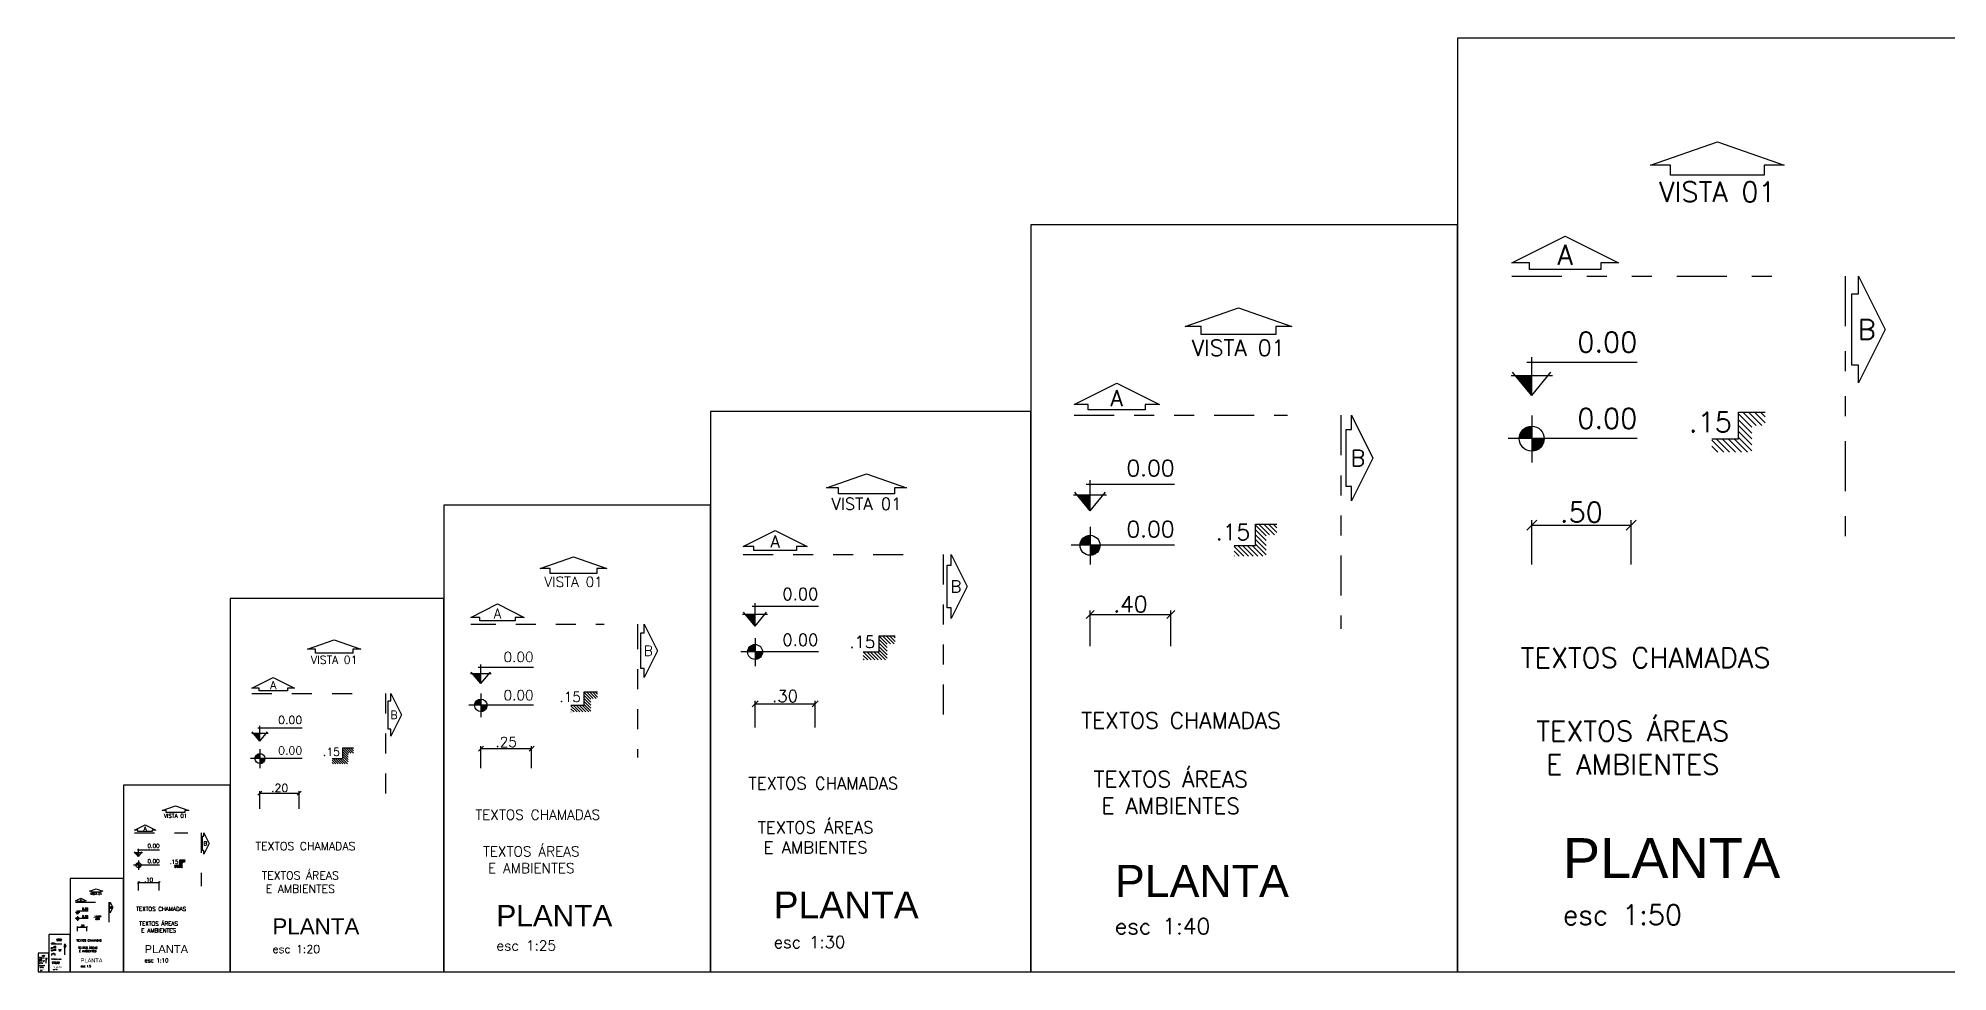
# Model space of a CAD drawing. Header units: millimetres. Extents: x 582 to 770, y 546 to 685.
# Drawn here: x 581.96 to 591.51, y 548.85 to 553.52 of the extents above; entities that cross this region are included whole.
import ezdxf

# ---------------------------------------------------------------- set-up
doc = ezdxf.new("R2010")
doc.units = ezdxf.units.MM
doc.linetypes.add('DIVIDE', pattern=[1.25, 0.5, -0.25, 0, -0.25, 0, -0.25])
for name, color, linetype in [('ARQ-COTAS', 30, 'Continuous'), ('ARQ-LINHACORTE', 3, 'DIVIDE'), ('ARQ-NIVEL', 1, 'Continuous'), ('ARQ-TEXTO2', 2, 'Continuous'), ('ARQ-TEXTO3', 3, 'Continuous'), ('ARQ-TEXTO4', 4, 'Continuous')]:
    doc.layers.add(name, color=color, linetype=linetype)
doc.styles.add('ROMANS', font='romans.shx')
doc.dimstyles.new('1-1', dxfattribs={"dimscale": 0.01, "dimtxt": 0.2, "dimasz": 0.1, "dimexe": 0.05, "dimexo": 0.1, "dimgap": 0.03, "dimtad": 1, "dimzin": 5, "dimdsep": 46, "dimtxsty": 'ROMANS', "dimblk": 'OBLIQUE', "dimcen": 0, "dimclrd": 256, "dimclre": 256, "dimclrt": 2, "dimadec": 0, "dimazin": 0, "dimtfac": 1, "dimtofl": 0, "dimtmove": 2, "dimatfit": 3, "dimfxl": 0.04, "dimtolj": 1, "dimtzin": 1, "dimarcsym": 0})
doc.dimstyles.new('1-10', dxfattribs={"dimscale": 0.1, "dimtxt": 0.2, "dimasz": 0.1, "dimexe": 0.05, "dimexo": 0.1, "dimgap": 0.03, "dimtad": 1, "dimzin": 5, "dimdsep": 46, "dimtxsty": 'ROMANS', "dimblk": 'OBLIQUE', "dimcen": 0, "dimclrd": 256, "dimclre": 256, "dimclrt": 2, "dimadec": 0, "dimazin": 0, "dimtfac": 1, "dimtofl": 0, "dimtmove": 2, "dimatfit": 3, "dimfxl": 0.04, "dimtolj": 1, "dimtzin": 1, "dimarcsym": 0})
doc.dimstyles.new('1-2', dxfattribs={"dimscale": 0.02, "dimtxt": 0.2, "dimasz": 0.1, "dimexe": 0.05, "dimexo": 0.1, "dimgap": 0.03, "dimtad": 1, "dimzin": 5, "dimdsep": 46, "dimtxsty": 'ROMANS', "dimblk": 'OBLIQUE', "dimcen": 0, "dimclrd": 256, "dimclre": 256, "dimclrt": 2, "dimadec": 0, "dimazin": 0, "dimtfac": 1, "dimtofl": 0, "dimtmove": 2, "dimatfit": 3, "dimfxl": 0.04, "dimtolj": 1, "dimtzin": 1, "dimarcsym": 0})
doc.dimstyles.new('1-20', dxfattribs={"dimscale": 0.2, "dimtxt": 0.2, "dimasz": 0.1, "dimexe": 0.05, "dimexo": 0.1, "dimgap": 0.03, "dimtad": 1, "dimzin": 5, "dimdsep": 46, "dimtxsty": 'ROMANS', "dimblk": 'OBLIQUE', "dimcen": 0, "dimclrd": 256, "dimclre": 256, "dimclrt": 2, "dimadec": 0, "dimazin": 0, "dimtfac": 1, "dimtofl": 0, "dimtmove": 2, "dimatfit": 3, "dimfxl": 0.04, "dimtolj": 1, "dimtzin": 1, "dimarcsym": 0})
doc.dimstyles.new('1-25', dxfattribs={"dimscale": 0.25, "dimtxt": 0.2, "dimasz": 0.1, "dimexe": 0.05, "dimexo": 0.1, "dimgap": 0.03, "dimtad": 1, "dimzin": 5, "dimdsep": 46, "dimtxsty": 'ROMANS', "dimblk": 'OBLIQUE', "dimcen": 0, "dimclrd": 256, "dimclre": 256, "dimclrt": 2, "dimadec": 0, "dimazin": 0, "dimtfac": 1, "dimtofl": 0, "dimtmove": 2, "dimatfit": 3, "dimfxl": 0.04, "dimtolj": 1, "dimtzin": 1, "dimarcsym": 0})
doc.dimstyles.new('1-30', dxfattribs={"dimscale": 0.3, "dimtxt": 0.2, "dimasz": 0.1, "dimexe": 0.05, "dimexo": 0.1, "dimgap": 0.03, "dimtad": 1, "dimzin": 5, "dimdsep": 46, "dimtxsty": 'ROMANS', "dimblk": 'OBLIQUE', "dimcen": 0, "dimclrd": 256, "dimclre": 256, "dimclrt": 2, "dimadec": 0, "dimazin": 0, "dimtfac": 1, "dimtofl": 0, "dimtmove": 2, "dimatfit": 3, "dimfxl": 0.04, "dimtolj": 1, "dimtzin": 1, "dimarcsym": 0})
doc.dimstyles.new('1-40', dxfattribs={"dimscale": 0.4, "dimtxt": 0.2, "dimasz": 0.1, "dimexe": 0.05, "dimexo": 0.1, "dimgap": 0.03, "dimtad": 1, "dimzin": 5, "dimdsep": 46, "dimtxsty": 'ROMANS', "dimblk": 'OBLIQUE', "dimcen": 0, "dimclrd": 256, "dimclre": 256, "dimclrt": 2, "dimadec": 0, "dimazin": 0, "dimtfac": 1, "dimtofl": 0, "dimtmove": 2, "dimatfit": 3, "dimfxl": 0.04, "dimtolj": 1, "dimtzin": 1, "dimarcsym": 0})
doc.dimstyles.new('1-5', dxfattribs={"dimscale": 0.05, "dimtxt": 0.2, "dimasz": 0.1, "dimexe": 0.05, "dimexo": 0.1, "dimgap": 0.03, "dimtad": 1, "dimzin": 5, "dimdsep": 46, "dimtxsty": 'ROMANS', "dimblk": 'OBLIQUE', "dimcen": 0, "dimclrd": 256, "dimclre": 256, "dimclrt": 2, "dimadec": 0, "dimazin": 0, "dimtfac": 1, "dimtofl": 0, "dimtmove": 2, "dimatfit": 3, "dimfxl": 0.04, "dimtolj": 1, "dimtzin": 1, "dimarcsym": 0})
doc.dimstyles.new('1-50', dxfattribs={"dimscale": 0.5, "dimtxt": 0.2, "dimasz": 0.1, "dimexe": 0.05, "dimexo": 0.1, "dimgap": 0.03, "dimtad": 1, "dimzin": 5, "dimdsep": 46, "dimtxsty": 'ROMANS', "dimblk": 'OBLIQUE', "dimcen": 0, "dimclrd": 256, "dimclre": 256, "dimclrt": 2, "dimadec": 0, "dimazin": 0, "dimtfac": 1, "dimtofl": 0, "dimtmove": 2, "dimatfit": 3, "dimfxl": 0.04, "dimtolj": 1, "dimtzin": 1, "dimarcsym": 0})

# ---------------------------------------------------------------- blocks, each defined once
blk = doc.blocks.new('_Oblique')
at = {"color": 0, "linetype": 'ByBlock', "lineweight": -2}
blk.add_line((-0.5, -0.5), (0.5, 0.5), dxfattribs=at)
blk = doc.blocks.new('*D6')
at = {"layer": 'ARQ-COTAS', "lineweight": -2}
for p, q in [((589.4285, 550.8859), (589.4285, 551.1074)), ((589.4285, 551.0824), (589.9252, 551.0824)), ((589.9252, 550.8859), (589.9252, 551.1074))]:
    blk.add_line(p, q, dxfattribs=at)
at = {"layer": 'DEFPOINTS', "color": 0}
for p in [(589.9252, 551.0824), (589.4285, 550.8359), (589.9252, 550.8359)]:
    blk.add_point(p, dxfattribs=at)
at = {"layer": 'ARQ-COTAS', "lineweight": -2, "xscale": 0.05, "yscale": 0.05, "zscale": 0.05, "rotation": 180}
blk.add_blockref('_Oblique', (589.4285, 551.0824), dxfattribs=at)
at = {"layer": 'ARQ-COTAS', "lineweight": -2, "xscale": 0.05, "yscale": 0.05, "zscale": 0.05}
blk.add_blockref('_Oblique', (589.9252, 551.0824), dxfattribs=at)
at = {"layer": 'ARQ-COTAS', "color": 2, "insert": (589.6768, 551.1474), "char_height": 0.1, "attachment_point": 5, "style": 'ROMANS'}
blk.add_mtext('\\A1;.50', dxfattribs=at)
blk = doc.blocks.new('A$C4D0E081D')
at = {"layer": 'ARQ-NIVEL'}
h = blk.add_hatch(dxfattribs=at)
h.set_pattern_fill('ANSI31', color=8, scale=0.25, angle=90, style=0)
h.set_pattern_definition([(135, (-18.381433, -69.158416), (-0.022097087, -0.022097087), [])])
h.paths.add_polyline_path([(0.4, 0.3), (0.2, 0.3), (0.2, 0.1), (0, 0.1), (0, 0), (0.3, 0), (0.3, 0.2), (0.4, 0.2)])
at = {"layer": 'ARQ-NIVEL', "color": 2}
blk.add_lwpolyline([(0, 0.1), (0.2, 0.1), (0.2, 0.3), (0.4, 0.3)], dxfattribs=at)
blk = doc.blocks.new('*D7')
at = {"layer": 'ARQ-COTAS', "lineweight": -2}
for p, q in [((587.221, 550.4788), (587.221, 550.656)), ((587.6243, 550.4788), (587.6243, 550.656)), ((587.221, 550.636), (587.6243, 550.636))]:
    blk.add_line(p, q, dxfattribs=at)
at = {"layer": 'DEFPOINTS', "color": 0}
for p in [(587.6243, 550.636), (587.221, 550.4388), (587.6243, 550.4388)]:
    blk.add_point(p, dxfattribs=at)
at = {"layer": 'ARQ-COTAS', "lineweight": -2, "xscale": 0.04000000000000001, "yscale": 0.04000000000000001, "zscale": 0.04000000000000001, "rotation": 180}
blk.add_blockref('_Oblique', (587.221, 550.636), dxfattribs=at)
at = {"layer": 'ARQ-COTAS', "lineweight": -2, "xscale": 0.04000000000000001, "yscale": 0.04000000000000001, "zscale": 0.04000000000000001}
blk.add_blockref('_Oblique', (587.6243, 550.636), dxfattribs=at)
at = {"layer": 'ARQ-COTAS', "color": 2, "insert": (587.4226, 550.688), "char_height": 0.08, "attachment_point": 5, "style": 'ROMANS'}
blk.add_mtext('\\A1;.40', dxfattribs=at)
blk = doc.blocks.new('*D8')
at = {"layer": 'ARQ-COTAS', "lineweight": -2}
for p, q in [((585.5468, 550.0717), (585.5468, 550.2046)), ((585.5468, 550.1896), (585.8468, 550.1896)), ((585.8468, 550.0717), (585.8468, 550.2046))]:
    blk.add_line(p, q, dxfattribs=at)
at = {"layer": 'DEFPOINTS', "color": 0}
for p in [(585.8468, 550.1896), (585.5468, 550.0417), (585.8468, 550.0417)]:
    blk.add_point(p, dxfattribs=at)
at = {"layer": 'ARQ-COTAS', "lineweight": -2, "xscale": 0.03, "yscale": 0.03, "zscale": 0.03, "rotation": 180}
blk.add_blockref('_Oblique', (585.5468, 550.1896), dxfattribs=at)
at = {"layer": 'ARQ-COTAS', "lineweight": -2, "xscale": 0.03, "yscale": 0.03, "zscale": 0.03}
blk.add_blockref('_Oblique', (585.8468, 550.1896), dxfattribs=at)
at = {"layer": 'ARQ-COTAS', "color": 2, "insert": (585.6968, 550.2286), "char_height": 0.06, "attachment_point": 5, "style": 'ROMANS'}
blk.add_mtext('\\A1;.30', dxfattribs=at)
blk = doc.blocks.new('*D9')
at = {"layer": 'ARQ-COTAS', "lineweight": -2}
for p, q in [((584.1764, 549.8681), (584.1764, 549.9789)), ((584.1764, 549.9664), (584.4297, 549.9664)), ((584.4297, 549.8681), (584.4297, 549.9789))]:
    blk.add_line(p, q, dxfattribs=at)
at = {"layer": 'DEFPOINTS', "color": 0}
for p in [(584.4297, 549.9664), (584.1764, 549.8431), (584.4297, 549.8431)]:
    blk.add_point(p, dxfattribs=at)
at = {"layer": 'ARQ-COTAS', "lineweight": -2, "xscale": 0.025, "yscale": 0.025, "zscale": 0.025, "rotation": 180}
blk.add_blockref('_Oblique', (584.1764, 549.9664), dxfattribs=at)
at = {"layer": 'ARQ-COTAS', "lineweight": -2, "xscale": 0.025, "yscale": 0.025, "zscale": 0.025}
blk.add_blockref('_Oblique', (584.4297, 549.9664), dxfattribs=at)
at = {"layer": 'ARQ-COTAS', "color": 2, "insert": (584.303, 549.9989), "char_height": 0.05, "attachment_point": 5, "style": 'ROMANS'}
blk.add_mtext('\\A1;.25', dxfattribs=at)
blk = doc.blocks.new('*D10')
at = {"layer": 'ARQ-COTAS', "lineweight": -2}
for p, q in [((583.0726, 549.6646), (583.0726, 549.7532)), ((583.0726, 549.7432), (583.2693, 549.7432)), ((583.2693, 549.6646), (583.2693, 549.7532))]:
    blk.add_line(p, q, dxfattribs=at)
at = {"layer": 'DEFPOINTS', "color": 0}
for p in [(583.2693, 549.7432), (583.0726, 549.6446), (583.2693, 549.6446)]:
    blk.add_point(p, dxfattribs=at)
at = {"layer": 'ARQ-COTAS', "lineweight": -2, "xscale": 0.02, "yscale": 0.02, "zscale": 0.02, "rotation": 180}
blk.add_blockref('_Oblique', (583.0726, 549.7432), dxfattribs=at)
at = {"layer": 'ARQ-COTAS', "lineweight": -2, "xscale": 0.02, "yscale": 0.02, "zscale": 0.02}
blk.add_blockref('_Oblique', (583.2693, 549.7432), dxfattribs=at)
at = {"layer": 'ARQ-COTAS', "color": 2, "insert": (583.171, 549.7692), "char_height": 0.04, "attachment_point": 5, "style": 'ROMANS'}
blk.add_mtext('\\A1;.20', dxfattribs=at)
blk = doc.blocks.new('*D11')
at = {"layer": 'ARQ-COTAS', "lineweight": -2}
for p, q in [((582.4651, 549.2575), (582.4651, 549.3018)), ((582.4651, 549.2968), (582.5684, 549.2968)), ((582.5684, 549.2575), (582.5684, 549.3018))]:
    blk.add_line(p, q, dxfattribs=at)
at = {"layer": 'DEFPOINTS', "color": 0}
for p in [(582.4651, 549.2475), (582.5684, 549.2968), (582.5684, 549.2475)]:
    blk.add_point(p, dxfattribs=at)
at = {"layer": 'ARQ-COTAS', "lineweight": -2, "xscale": 0.01, "yscale": 0.01, "zscale": 0.01, "rotation": 180}
blk.add_blockref('_Oblique', (582.4651, 549.2968), dxfattribs=at)
at = {"layer": 'ARQ-COTAS', "lineweight": -2, "xscale": 0.01, "yscale": 0.01, "zscale": 0.01}
blk.add_blockref('_Oblique', (582.5684, 549.2968), dxfattribs=at)
at = {"layer": 'ARQ-COTAS', "color": 2, "insert": (582.5168, 549.3098), "char_height": 0.02, "attachment_point": 5, "style": 'ROMANS'}
blk.add_mtext('\\A1;.10', dxfattribs=at)
blk = doc.blocks.new('*D12')
at = {"layer": 'ARQ-COTAS', "lineweight": -2}
for p, q in [((582.1614, 549.0539), (582.1614, 549.0761)), ((582.1614, 549.0736), (582.208, 549.0736)), ((582.208, 549.0539), (582.208, 549.0761))]:
    blk.add_line(p, q, dxfattribs=at)
at = {"layer": 'DEFPOINTS', "color": 0}
for p in [(582.1614, 549.0489), (582.208, 549.0736), (582.208, 549.0489)]:
    blk.add_point(p, dxfattribs=at)
at = {"layer": 'ARQ-COTAS', "lineweight": -2, "xscale": 0.005000000000000001, "yscale": 0.005000000000000001, "zscale": 0.005000000000000001, "rotation": 180}
blk.add_blockref('_Oblique', (582.1614, 549.0736), dxfattribs=at)
at = {"layer": 'ARQ-COTAS', "lineweight": -2, "xscale": 0.005000000000000001, "yscale": 0.005000000000000001, "zscale": 0.005000000000000001}
blk.add_blockref('_Oblique', (582.208, 549.0736), dxfattribs=at)
at = {"layer": 'ARQ-COTAS', "color": 2, "insert": (582.1847, 549.0801), "char_height": 0.01, "attachment_point": 5, "style": 'ROMANS'}
blk.add_mtext('\\A1;.05', dxfattribs=at)
blk = doc.blocks.new('*D13')
at = {"layer": 'ARQ-COTAS', "lineweight": -2}
for p, q in [((582.0324, 548.9318), (582.0324, 548.9407)), ((582.0324, 548.9397), (582.0491, 548.9397)), ((582.0491, 548.9318), (582.0491, 548.9407))]:
    blk.add_line(p, q, dxfattribs=at)
at = {"layer": 'DEFPOINTS', "color": 0}
for p in [(582.0491, 548.9397), (582.0324, 548.9298), (582.0491, 548.9298)]:
    blk.add_point(p, dxfattribs=at)
at = {"layer": 'ARQ-COTAS', "lineweight": -2, "xscale": 0.002, "yscale": 0.002, "zscale": 0.002, "rotation": 180}
blk.add_blockref('_Oblique', (582.0324, 548.9397), dxfattribs=at)
at = {"layer": 'ARQ-COTAS', "lineweight": -2, "xscale": 0.002, "yscale": 0.002, "zscale": 0.002}
blk.add_blockref('_Oblique', (582.0491, 548.9397), dxfattribs=at)
at = {"layer": 'ARQ-COTAS', "color": 2, "insert": (582.0408, 548.9423), "char_height": 0.004, "attachment_point": 5, "style": 'ROMANS'}
blk.add_mtext('\\A1;.02', dxfattribs=at)
blk = doc.blocks.new('*D14')
at = {"layer": 'ARQ-COTAS', "lineweight": -2}
for p, q in [((581.9717, 548.8911), (581.9717, 548.8955)), ((581.9717, 548.895), (581.985, 548.895)), ((581.985, 548.8911), (581.985, 548.8955))]:
    blk.add_line(p, q, dxfattribs=at)
at = {"layer": 'DEFPOINTS', "color": 0}
for p in [(581.9717, 548.8901), (581.985, 548.895), (581.985, 548.8901)]:
    blk.add_point(p, dxfattribs=at)
at = {"layer": 'ARQ-COTAS', "lineweight": -2, "xscale": 0.001, "yscale": 0.001, "zscale": 0.001, "rotation": 180}
blk.add_blockref('_Oblique', (581.9717, 548.895), dxfattribs=at)
at = {"layer": 'ARQ-COTAS', "lineweight": -2, "xscale": 0.001, "yscale": 0.001, "zscale": 0.001}
blk.add_blockref('_Oblique', (581.985, 548.895), dxfattribs=at)
at = {"layer": 'ARQ-COTAS', "color": 2, "insert": (581.9784, 548.8963), "char_height": 0.002, "attachment_point": 5, "style": 'ROMANS'}
blk.add_mtext('\\A1;.01', dxfattribs=at)
blk = doc.blocks.new('nivel planta')
at = {"layer": 'ARQ-NIVEL', "color": 1}
for p, q in [((-0.791, 0.174), (-0.791, -0.179)), ((0, 0), (-0.969, 0)), ((-0.884, 0.007), (-0.791, 0.007)), ((-0.883, 0.015), (-0.791, 0.015)), ((-0.882, 0.023), (-0.791, 0.023)), ((-0.88, 0.03), (-0.791, 0.03)), ((-0.876, 0.038), (-0.791, 0.038)), ((-0.873, 0.046), (-0.791, 0.046)), ((-0.868, 0.054), (-0.791, 0.054)), ((-0.861, 0.062), (-0.791, 0.062)), ((-0.854, 0.069), (-0.791, 0.069)), ((-0.844, 0.077), (-0.791, 0.077)), ((-0.83, 0.085), (-0.791, 0.085)), ((-0.791, -0.001), (-0.697, -0.001)), ((-0.791, -0.009), (-0.698, -0.009)), ((-0.791, -0.016), (-0.699, -0.016)), ((-0.791, -0.024), (-0.7, -0.024)), ((-0.791, -0.032), (-0.703, -0.032)), ((-0.791, -0.04), (-0.706, -0.04)), ((-0.791, -0.048), (-0.71, -0.048)), ((-0.791, -0.056), (-0.715, -0.056)), ((-0.791, -0.063), (-0.722, -0.063)), ((-0.791, -0.071), (-0.73, -0.071)), ((-0.791, -0.079), (-0.74, -0.079)), ((-0.791, -0.087), (-0.755, -0.087))]:
    blk.add_line(p, q, dxfattribs=at)
blk.add_circle((-0.791, 0), 0.0937, dxfattribs=at)
blk = doc.blocks.new('nivel corte')
at = {"color": 1}
for p, q in [((0, 0), (0, 0.287)), ((-0.155, 0.15), (0.155, 0.15)), ((0, 0), (-0.144, 0.174)), ((-0.038, 0.249), (0.791, 0.249)), ((0, 0), (0.144, 0.174)), ((0, 0.141), (-0.117, 0.141)), ((0, 0.131), (-0.109, 0.131)), ((0, 0.122), (-0.101, 0.122)), ((0, 0.113), (-0.093, 0.113)), ((0, 0.103), (-0.086, 0.103)), ((0, 0.094), (-0.078, 0.094)), ((0, 0.084), (-0.07, 0.084)), ((0, 0.075), (-0.062, 0.075)), ((0, 0.066), (-0.054, 0.066)), ((0, 0.056), (-0.047, 0.056)), ((0, 0.047), (-0.039, 0.047)), ((0, 0.038), (-0.031, 0.038)), ((0, 0.028), (-0.023, 0.028)), ((0, 0.019), (-0.016, 0.019)), ((0, 0.009), (-0.008, 0.009))]:
    blk.add_line(p, q, dxfattribs=at)

msp = doc.modelspace()

# ---------------------------------------------------------------- linework, layer by layer
for points in [[(589.0576, 548.8504), (591.7243, 548.8504), (591.7243, 553.5171), (589.0576, 553.5171)], [(586.9243, 548.8504), (589.0576, 548.8504), (589.0576, 552.5837), (586.9243, 552.5837)], [(585.3243, 548.8504), (586.9243, 548.8504), (586.9243, 551.6504), (585.3243, 551.6504)], [(583.9909, 548.8504), (585.3243, 548.8504), (585.3243, 551.1837), (583.9909, 551.1837)], [(582.9243, 548.8504), (583.9909, 548.8504), (583.9909, 550.7171), (582.9243, 550.7171)], [(582.3909, 548.8504), (582.9243, 548.8504), (582.9243, 549.7837), (582.3909, 549.7837)], [(582.1243, 548.8504), (582.3909, 548.8504), (582.3909, 549.3171), (582.1243, 549.3171)], [(582.0176, 548.8504), (582.1243, 548.8504), (582.1243, 549.0371), (582.0176, 549.0371)], [(581.9643, 548.8504), (582.0176, 548.8504), (582.0176, 548.9437), (581.9643, 548.9437)]]:
    msp.add_lwpolyline(points, close=True)
at = {"layer": 'ARQ-LINHACORTE', "ltscale": 0.5}
for p, q in [((589.3285, 552.3274), (590.6618, 552.3274)), ((590.9952, 552.3274), (590.9952, 550.994))]:
    msp.add_line(p, q, dxfattribs=at)
at = {"layer": 'ARQ-LINHACORTE', "ltscale": 0.4}
for p, q in [((587.141, 551.632), (588.2076, 551.632)), ((588.4743, 551.632), (588.4743, 550.5653))]:
    msp.add_line(p, q, dxfattribs=at)
at = {"layer": 'ARQ-LINHACORTE', "ltscale": 0.3}
for p, q in [((585.4868, 550.9366), (586.2868, 550.9366)), ((586.4868, 550.9366), (586.4868, 550.1366))]:
    msp.add_line(p, q, dxfattribs=at)
at = {"layer": 'ARQ-LINHACORTE', "ltscale": 0.25}
for p, q in [((584.1264, 550.5889), (584.793, 550.5889)), ((584.9597, 550.5889), (584.9597, 549.9222))]:
    msp.add_line(p, q, dxfattribs=at)
at = {"layer": 'ARQ-LINHACORTE', "ltscale": 0.2}
for p, q in [((583.0326, 550.2412), (583.566, 550.2412)), ((583.6993, 550.2412), (583.6993, 549.7078))]:
    msp.add_line(p, q, dxfattribs=at)
at = {"layer": 'ARQ-LINHACORTE', "ltscale": 0.1}
for p, q in [((582.4451, 549.5458), (582.7118, 549.5458)), ((582.7784, 549.5458), (582.7784, 549.2791))]:
    msp.add_line(p, q, dxfattribs=at)
at = {"layer": 'ARQ-LINHACORTE', "ltscale": 0.05}
for p, q in [((582.1514, 549.1981), (582.2847, 549.1981)), ((582.318, 549.1981), (582.318, 549.0648))]:
    msp.add_line(p, q, dxfattribs=at)
at = {"layer": 'ARQ-LINHACORTE', "ltscale": 0.02}
for p, q in [((582.0284, 548.9895), (582.0818, 548.9895)), ((582.0951, 548.9895), (582.0951, 548.9361))]:
    msp.add_line(p, q, dxfattribs=at)
at = {"layer": 'ARQ-LINHACORTE', "ltscale": 0.01}
for p, q in [((581.9697, 548.9199), (581.9964, 548.9199)), ((582.003, 548.9199), (582.003, 548.8933))]:
    msp.add_line(p, q, dxfattribs=at)
at = {"layer": 'ARQ-LINHACORTE', "linetype": 'ByBlock'}
for points in [[(590.5892, 552.8322), (590.1226, 552.8322), (590.1226, 552.8822), (590.0226, 552.8822), (590.3559, 552.9989), (590.6892, 552.8822), (590.5892, 552.8822), (590.5892, 552.8322)], [(589.7729, 552.3607), (589.4174, 552.3607), (589.4174, 552.394), (589.3285, 552.394), (589.5952, 552.5274), (589.8618, 552.394), (589.7729, 552.394), (589.7729, 552.3607)], [(591.0285, 551.8829), (591.0285, 552.2385), (591.0618, 552.2385), (591.0618, 552.3274), (591.1952, 552.0607), (591.0618, 551.794), (591.0618, 551.8829), (591.0285, 551.8829)], [(588.1496, 552.0359), (587.7763, 552.0359), (587.7763, 552.0759), (587.6963, 552.0759), (587.9629, 552.1692), (588.2296, 552.0759), (588.1496, 552.0759), (588.1496, 552.0359)], [(587.4965, 551.6586), (587.2121, 551.6586), (587.2121, 551.6853), (587.141, 551.6853), (587.3543, 551.792), (587.5676, 551.6853), (587.4965, 551.6853), (587.4965, 551.6586)], [(588.501, 551.2764), (588.501, 551.5609), (588.5276, 551.5609), (588.5276, 551.632), (588.6343, 551.4186), (588.5276, 551.2053), (588.5276, 551.2764), (588.501, 551.2764)], [(586.2433, 551.2395), (585.9633, 551.2395), (585.9633, 551.2695), (585.9033, 551.2695), (586.1033, 551.3395), (586.3033, 551.2695), (586.2433, 551.2695), (586.2433, 551.2395)], [(585.7535, 550.9566), (585.5401, 550.9566), (585.5401, 550.9766), (585.4868, 550.9766), (585.6468, 551.0566), (585.8068, 550.9766), (585.7535, 550.9766), (585.7535, 550.9566)], [(584.7568, 550.8413), (584.5234, 550.8413), (584.5234, 550.8663), (584.4734, 550.8663), (584.6401, 550.9246), (584.8068, 550.8663), (584.7568, 550.8663), (584.7568, 550.8413)], [(586.5068, 550.6699), (586.5068, 550.8832), (586.5268, 550.8832), (586.5268, 550.9366), (586.6068, 550.7766), (586.5268, 550.6166), (586.5268, 550.6699), (586.5068, 550.6699)], [(584.3486, 550.6055), (584.1708, 550.6055), (584.1708, 550.6222), (584.1264, 550.6222), (584.2597, 550.6889), (584.393, 550.6222), (584.3486, 550.6222), (584.3486, 550.6055)], [(584.9764, 550.3667), (584.9764, 550.5444), (584.993, 550.5444), (584.993, 550.5889), (585.0597, 550.4555), (584.993, 550.3222), (584.993, 550.3667), (584.9764, 550.3667)], [(583.5369, 550.4431), (583.3503, 550.4431), (583.3503, 550.4631), (583.3103, 550.4631), (583.4436, 550.5098), (583.5769, 550.4631), (583.5369, 550.4631), (583.5369, 550.4431)], [(583.2104, 550.2545), (583.0682, 550.2545), (583.0682, 550.2678), (583.0326, 550.2678), (583.1393, 550.3212), (583.246, 550.2678), (583.2104, 550.2678), (583.2104, 550.2545)], [(583.7126, 550.0634), (583.7126, 550.2056), (583.726, 550.2056), (583.726, 550.2412), (583.7793, 550.1345), (583.726, 550.0278), (583.726, 550.0634), (583.7126, 550.0634)], [(582.6973, 549.6468), (582.6039, 549.6468), (582.6039, 549.6568), (582.5839, 549.6568), (582.6506, 549.6801), (582.7173, 549.6568), (582.6973, 549.6568), (582.6973, 549.6468)], [(582.534, 549.5525), (582.4629, 549.5525), (582.4629, 549.5591), (582.4451, 549.5591), (582.4984, 549.5858), (582.5518, 549.5591), (582.534, 549.5591), (582.534, 549.5525)], [(582.7851, 549.4569), (582.7851, 549.528), (582.7918, 549.528), (582.7918, 549.5458), (582.8184, 549.4925), (582.7918, 549.4391), (582.7918, 549.4569), (582.7851, 549.4569)], [(582.2774, 549.2486), (582.2308, 549.2486), (582.2308, 549.2536), (582.2208, 549.2536), (582.2541, 549.2652), (582.2874, 549.2536), (582.2774, 549.2536), (582.2774, 549.2486)], [(582.1958, 549.2014), (582.1602, 549.2014), (582.1602, 549.2048), (582.1514, 549.2048), (582.178, 549.2181), (582.2047, 549.2048), (582.1958, 549.2048), (582.1958, 549.2014)], [(582.3214, 549.1536), (582.3214, 549.1892), (582.3247, 549.1892), (582.3247, 549.1981), (582.338, 549.1714), (582.3247, 549.1448), (582.3247, 549.1536), (582.3214, 549.1536)], [(582.0462, 548.9908), (582.032, 548.9908), (582.032, 548.9921), (582.0284, 548.9921), (582.0391, 548.9975), (582.0498, 548.9921), (582.0462, 548.9921), (582.0462, 548.9908)], [(582.0789, 549.0097), (582.0602, 549.0097), (582.0602, 549.0117), (582.0562, 549.0117), (582.0695, 549.0163), (582.0829, 549.0117), (582.0789, 549.0117), (582.0789, 549.0097)], [(582.0964, 548.9717), (582.0964, 548.9859), (582.0978, 548.9859), (582.0978, 548.9895), (582.1031, 548.9788), (582.0978, 548.9681), (582.0978, 548.9717), (582.0964, 548.9717)], [(581.9786, 548.9206), (581.9715, 548.9206), (581.9715, 548.9213), (581.9697, 548.9213), (581.975, 548.9239), (581.9804, 548.9213), (581.9786, 548.9213), (581.9786, 548.9206)], [(581.9949, 548.93), (581.9856, 548.93), (581.9856, 548.931), (581.9836, 548.931), (581.9902, 548.9334), (581.9969, 548.931), (581.9949, 548.931), (581.9949, 548.93)], [(582.0037, 548.911), (582.0037, 548.9182), (582.0044, 548.9182), (582.0044, 548.9199), (582.007, 548.9146), (582.0044, 548.9093), (582.0044, 548.911), (582.0037, 548.911)]]:
    msp.add_lwpolyline(points, dxfattribs=at)

# ---------------------------------------------------------------- block references
at = {"layer": 'ARQ-NIVEL'}
for name, p, xscale, yscale, zscale in [('nivel corte', (589.4285, 551.7311), 0.6666666000000134, 0.6666666000000134, 0.6666666), ('nivel planta', (589.9557, 551.5153), 0.6666666000000134, 0.6666666000000134, 0.6666666), ('A$C4D0E081D', (590.3285, 551.4481), 0.6666666650000082, 0.6666666650000082, 0.666666665), ('nivel corte', (587.221, 551.155), 0.5333333319999838, 0.5333333319999838, 0.5333333319999838), ('nivel planta', (587.6428, 550.9823), 0.5333333319999838, 0.5333333319999838, 0.5333333319999838), ('A$C4D0E081D', (587.941, 550.9285), 0.5333333319999838, 0.5333333319999838, 0.5333333320000001), ('nivel corte', (585.5468, 550.5788), 0.3999999600000024, 0.3999999600000024, 0.39999996), ('nivel planta', (585.8631, 550.4493), 0.3999999600000024, 0.3999999600000024, 0.39999996), ('A$C4D0E081D', (586.0868, 550.409), 0.399999998999931, 0.399999998999931, 0.399999999), ('nivel corte', (584.1764, 550.2908), 0.3333332999999925, 0.3333332999999925, 0.3333333), ('nivel planta', (584.44, 550.1828), 0.3333332999999925, 0.3333332999999925, 0.3333333), ('A$C4D0E081D', (584.6264, 550.1492), 0.3333333324999899, 0.3333333324999899, 0.3333333325), ('nivel corte', (583.0726, 550.0027), 0.2666666399999826, 0.2666666399999826, 0.26666664), ('nivel planta', (583.2835, 549.9163), 0.2666666399999826, 0.2666666399999826, 0.26666664), ('A$C4D0E081D', (583.4326, 549.8895), 0.2666666660000487, 0.2666666660000487, 0.2666666660000001), ('nivel corte', (582.4651, 549.4265), 0.1333333200000197, 0.1333333200000197, 0.13333332), ('nivel planta', (582.5706, 549.3834), 0.1333333200000197, 0.1333333200000197, 0.13333332), ('A$C4D0E081D', (582.6451, 549.3699), 0.1333333330000244, 0.1333333330000244, 0.133333333), ('nivel planta', (582.2141, 549.1169), 0.06666666000000987, 0.06666666000000987, 0.06666666), ('nivel corte', (582.1614, 549.1385), 0.06666666000000987, 0.06666666000000987, 0.06666666), ('A$C4D0E081D', (582.2514, 549.1102), 0.06666666649994113, 0.06666666649994113, 0.06666666650000001), ('nivel planta', (582.0535, 548.957), 0.02666666400000395, 0.02666666400000395, 0.026666664), ('nivel corte', (582.0324, 548.9656), 0.02666666400000395, 0.02666666400000395, 0.026666664), ('A$C4D0E081D', (582.0684, 548.9543), 0.02666666659996508, 0.02666666659996508, 0.02666666660000001), ('nivel planta', (581.9822, 548.9037), 0.01333333200000197, 0.01333333200000197, 0.013333332), ('nivel corte', (581.9717, 548.908), 0.01333333200000197, 0.01333333200000197, 0.013333332), ('A$C4D0E081D', (581.9897, 548.9023), 0.01333333329998254, 0.01333333329998254, 0.0133333333)]:
    msp.add_blockref(name, p, dxfattribs=dict(at, xscale=xscale, yscale=yscale, zscale=zscale))

# ---------------------------------------------------------------- texts
at = {"layer": 'ARQ-LINHACORTE', "color": 2, "style": 'ROMANS'}
for s, insert, char_height, attachment_point in [('VISTA 01', (590.3559, 552.7989), 0.1, 2), ('A', (589.5952, 552.434), 0.1, 5), ('B', (591.1018, 552.0607), 0.1, 5), ('VISTA 01', (587.9629, 552.0092), 0.08, 2), ('A', (587.3543, 551.7173), 0.08, 5), ('B', (588.5596, 551.4186), 0.08, 5), ('VISTA 01', (586.1033, 551.2195), 0.06, 2), ('A', (585.6468, 551.0006), 0.06, 5), ('VISTA 01', (584.6401, 550.8246), 0.05, 2), ('B', (586.5508, 550.7766), 0.06, 5), ('A', (584.2597, 550.6422), 0.05, 5), ('B', (585.013, 550.4555), 0.05, 5), ('VISTA 01', (583.4436, 550.4298), 0.04, 2), ('A', (583.1393, 550.2838), 0.04, 5), ('B', (583.742, 550.1345), 0.04, 5), ('VISTA 01', (582.6506, 549.6401), 0.02, 2), ('A', (582.4984, 549.5671), 0.02, 5), ('B', (582.7998, 549.4925), 0.02, 5), ('VISTA 01', (582.2541, 549.2452), 0.01, 2), ('A', (582.178, 549.2088), 0.01, 5), ('B', (582.3287, 549.1714), 0.01, 5), ('A', (582.0391, 548.9937), 0.004, 5), ('VISTA 01', (582.0695, 549.0083), 0.004, 2), ('B', (582.0994, 548.9788), 0.004, 5), ('A', (581.975, 548.9221), 0.002, 5), ('VISTA 01', (581.9902, 548.9294), 0.002, 2), ('B', (582.0052, 548.9146), 0.002, 5)]:
    msp.add_mtext(s, dxfattribs=dict(at, insert=insert, char_height=char_height, attachment_point=attachment_point))
at = {"layer": 'ARQ-NIVEL', "color": 2, "attachment_point": 9, "style": 'ROMANS'}
for s, insert, char_height in [('0.00', (589.956, 551.9477), 0.1), ('0.00', (589.956, 551.566), 0.1), ('.15', (590.4285, 551.5481), 0.1), ('0.00', (587.643, 551.3282), 0.08), ('0.00', (587.643, 551.0229), 0.08), ('.15', (588.021, 551.0085), 0.08), ('0.00', (585.8633, 550.7088), 0.06), ('0.00', (585.8633, 550.4798), 0.06), ('.15', (586.1468, 550.469), 0.06), ('0.00', (584.4401, 550.399), 0.05), ('0.00', (584.4401, 550.2082), 0.05), ('.15', (584.6764, 550.1992), 0.05), ('0.00', (583.2836, 550.0893), 0.04), ('0.00', (583.2836, 549.9367), 0.04), ('.15', (583.4726, 549.9295), 0.04), ('0.00', (582.5706, 549.4698), 0.02), ('0.00', (582.5706, 549.3935), 0.02), ('.15', (582.6651, 549.3899), 0.02), ('0.00', (582.2141, 549.1601), 0.01), ('0.00', (582.2141, 549.122), 0.01), ('.15', (582.2614, 549.1202), 0.01), ('0.00', (582.0535, 548.9743), 0.004), ('0.00', (582.0535, 548.959), 0.004), ('.15', (582.0724, 548.9583), 0.004), ('0.00', (581.9822, 548.9123), 0.002), ('0.00', (581.9822, 548.9047), 0.002), ('.15', (581.9917, 548.9043), 0.002)]:
    msp.add_mtext(s, dxfattribs=dict(at, insert=insert, char_height=char_height))
at = {"layer": 'ARQ-TEXTO2', "attachment_point": 1, "style": 'ROMANS'}
for insert, char_height in [((589.3735, 550.4706), 0.1), ((587.177, 550.1466), 0.08), ((585.5138, 549.8225), 0.06), ((584.1489, 549.6605), 0.05), ((583.0506, 549.4985), 0.04), ((582.4541, 549.1744), 0.02), ((582.1559, 549.0124), 0.01), ((581.9706, 548.8828), 0.002), ((582.0302, 548.9152), 0.004)]:
    msp.add_mtext('TEXTOS CHAMADAS', dxfattribs=dict(at, insert=insert, char_height=char_height))
at = {"layer": 'ARQ-TEXTO3', "attachment_point": 5, "style": 'ROMANS'}
for insert, char_height in [((589.9325, 549.9703), 0.1), ((587.6242, 549.7463), 0.08), ((585.8492, 549.5223), 0.06), ((584.4284, 549.4104), 0.05), ((583.2742, 549.2984), 0.04), ((582.5659, 549.0744), 0.02), ((582.2118, 548.9624), 0.01), ((581.9818, 548.8728), 0.002), ((582.0526, 548.8952), 0.004)]:
    msp.add_mtext('TEXTOS ÁREAS\\PE AMBIENTES', dxfattribs=dict(at, insert=insert, char_height=char_height))
at = {"layer": 'ARQ-TEXTO4', "attachment_point": 1, "style": 'ROMANS'}
for s, insert, char_height in [('{\\fArial|b0|i0|c238|p34;\\H2x;\\C4;PLANTA\\Fromans|c0;\\H0.6666x;\\P\\H0.7501x;\\C2;esc 1:50}', (589.5838, 549.5185), 0.1), ('{\\fArial|b0|i0|c238|p34;\\H2x;\\C4;PLANTA\\Fromans|c0;\\H0.6666x;\\P\\H0.7501x;\\C2;esc 1:40}', (587.3452, 549.3849), 0.08), ('{\\fArial|b0|i0|c238|p34;\\H2.222x;\\C4;PLANTA\\Fromans|c0;\\H0.6x;\\P\\H0.7501x;\\C2;esc 1:30}', (585.64, 549.2512), 0.06), ('{\\fArial|b0|i0|c238|p34;\\H2.133x;\\C4;PLANTA\\Fromans|c0;\\H0.6247x;\\P\\H0.7505x;\\C2;esc 1:25}', (584.254, 549.1844), 0.05), ('{\\fArial|b0|i0|c238|p34;\\H2x;\\C4;PLANTA\\Fromans|c0;\\H0.6666x;\\P\\H0.7501x;\\C2;esc 1:20}', (583.1347, 549.1176), 0.04), ('{\\fArial|b0|i0|c238|p34;\\H2x;\\C4;PLANTA\\Fromans|c0;\\H0.6666x;\\P\\H0.7501x;\\C2;esc 1:10}', (582.4962, 548.984), 0.02), ('{\\fArial|b0|i0|c238|p34;\\H2x;\\C4;PLANTA\\Fromans|c0;\\H0.6666x;\\P\\H0.7501x;\\C2;esc 1:1}', (581.9748, 548.8638), 0.002), ('{\\fArial|b0|i0|c238|p34;\\H2x;\\C4;PLANTA\\Fromans|c0;\\H0.6666x;\\P\\H0.7501x;\\C2;esc 1:2}', (582.0386, 548.8771), 0.004), ('{\\fArial|b0|i0|c238|p34;\\H2x;\\C4;PLANTA\\Fromans|c0;\\H0.6666x;\\P\\H0.7501x;\\C2;esc 1:5}', (582.1769, 548.9172), 0.01)]:
    msp.add_mtext(s, dxfattribs=dict(at, insert=insert, char_height=char_height))

# ---------------------------------------------------------------- dimensions: what is measured, and where the dimension line sits
at = {"layer": 'ARQ-COTAS'}
for base, p1, p2, dimstyle, picture, middle in [((589.9252, 551.0824), (589.4285, 550.8359), (589.9252, 550.8359), '1-50', '*D6', (589.6768, 551.1474)), ((587.6243, 550.636), (587.221, 550.4388), (587.6243, 550.4388), '1-40', '*D7', (587.4226, 550.688)), ((585.8468, 550.1896), (585.5468, 550.0417), (585.8468, 550.0417), '1-30', '*D8', (585.6968, 550.2286)), ((584.4297, 549.9664), (584.1764, 549.8431), (584.4297, 549.8431), '1-25', '*D9', (584.303, 549.9989)), ((583.2693, 549.7432), (583.0726, 549.6446), (583.2693, 549.6446), '1-20', '*D10', (583.171, 549.7692)), ((582.5684, 549.2968), (582.4651, 549.2475), (582.5684, 549.2475), '1-10', '*D11', (582.5168, 549.3098)), ((582.208, 549.0736), (582.1614, 549.0489), (582.208, 549.0489), '1-5', '*D12', (582.1847, 549.0801)), ((582.0491, 548.9397), (582.0324, 548.9298), (582.0491, 548.9298), '1-2', '*D13', (582.0408, 548.9423)), ((581.985, 548.895), (581.9717, 548.8901), (581.985, 548.8901), '1-1', '*D14', (581.9784, 548.8963))]:
    dim = msp.add_linear_dim(base=base, p1=p1, p2=p2, dimstyle=dimstyle, dxfattribs=at)
    dim.commit()
    dim.dimension.update_dxf_attribs({"geometry": picture, "text_midpoint": middle})

doc.saveas('drawing.dxf')
